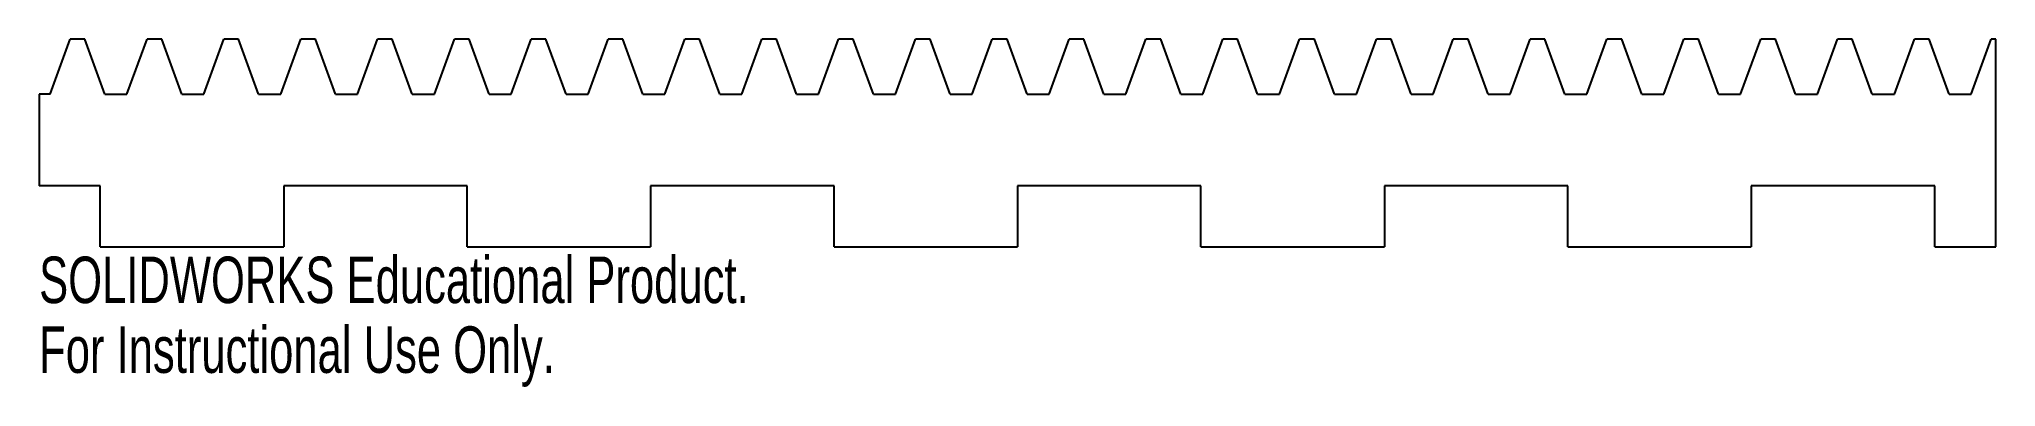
# Model space of a CAD drawing. Header units: inches. Extents: x -6.98 to 1.02, y -2.07 to -0.65.
import ezdxf

# ---------------------------------------------------------------- set-up
doc = ezdxf.new("R2010")
doc.units = ezdxf.units.IN
doc.header["$MEASUREMENT"] = 0
doc.styles.add('SLDTEXTSTYLE0', font='TXT', dxfattribs={"width": 0.7})

msp = doc.modelspace()

# ---------------------------------------------------------------- linework, layer by layer
at = {"color": 7, "linetype": 'Continuous', "lineweight": 25}
for p, q in [((-6.9338, -0.875), (-6.8519, -0.65)), ((-6.7916, -0.65), (-6.8519, -0.65)), ((-6.7097, -0.875), (-6.7916, -0.65)), ((-6.6196, -0.875), (-6.5377, -0.65)), ((-6.4774, -0.65), (-6.5377, -0.65)), ((-6.3955, -0.875), (-6.4774, -0.65)), ((-6.3054, -0.875), (-6.2236, -0.65)), ((-6.1633, -0.65), (-6.2236, -0.65)), ((-6.0814, -0.875), (-6.1633, -0.65)), ((-5.9913, -0.875), (-5.9094, -0.65)), ((-5.8491, -0.65), (-5.9094, -0.65)), ((-5.7672, -0.875), (-5.8491, -0.65)), ((-5.6771, -0.875), (-5.5952, -0.65)), ((-5.5349, -0.65), (-5.5952, -0.65)), ((-5.4531, -0.875), (-5.5349, -0.65)), ((-5.363, -0.875), (-5.2811, -0.65)), ((-5.2208, -0.65), (-5.2811, -0.65)), ((-5.1389, -0.875), (-5.2208, -0.65)), ((-5.0488, -0.875), (-4.9669, -0.65)), ((-4.9066, -0.65), (-4.9669, -0.65)), ((-4.8247, -0.875), (-4.9066, -0.65)), ((-4.7346, -0.875), (-4.6528, -0.65)), ((-4.5925, -0.65), (-4.6528, -0.65)), ((-4.5106, -0.875), (-4.5925, -0.65)), ((-4.4205, -0.875), (-4.3386, -0.65)), ((-4.2783, -0.65), (-4.3386, -0.65)), ((-4.1964, -0.875), (-4.2783, -0.65)), ((-4.1063, -0.875), (-4.0244, -0.65)), ((-3.9642, -0.65), (-4.0244, -0.65)), ((-3.8823, -0.875), (-3.9642, -0.65)), ((-3.7922, -0.875), (-3.7103, -0.65)), ((-3.65, -0.65), (-3.7103, -0.65)), ((-3.5681, -0.875), (-3.65, -0.65)), ((-3.478, -0.875), (-3.3961, -0.65)), ((-3.3358, -0.65), (-3.3961, -0.65)), ((-3.2539, -0.875), (-3.3358, -0.65)), ((-3.1639, -0.875), (-3.082, -0.65)), ((-3.0217, -0.65), (-3.082, -0.65)), ((-2.9398, -0.875), (-3.0217, -0.65)), ((-2.8497, -0.875), (-2.7678, -0.65)), ((-2.7075, -0.65), (-2.7678, -0.65)), ((-2.6256, -0.875), (-2.7075, -0.65)), ((-2.5355, -0.875), (-2.4536, -0.65)), ((-2.3934, -0.65), (-2.4536, -0.65)), ((-2.3115, -0.875), (-2.3934, -0.65)), ((-2.2214, -0.875), (-2.1395, -0.65)), ((-2.0792, -0.65), (-2.1395, -0.65)), ((-1.9973, -0.875), (-2.0792, -0.65)), ((-1.9072, -0.875), (-1.8253, -0.65)), ((-1.765, -0.65), (-1.8253, -0.65)), ((-1.6831, -0.875), (-1.765, -0.65)), ((-1.5931, -0.875), (-1.5112, -0.65)), ((-1.4509, -0.65), (-1.5112, -0.65)), ((-1.369, -0.875), (-1.4509, -0.65)), ((-1.2789, -0.875), (-1.197, -0.65)), ((-1.1367, -0.65), (-1.197, -0.65)), ((-1.0548, -0.875), (-1.1367, -0.65)), ((-0.9647, -0.875), (-0.8828, -0.65)), ((-0.8226, -0.65), (-0.8828, -0.65)), ((-0.7407, -0.875), (-0.8226, -0.65)), ((-0.6506, -0.875), (-0.5687, -0.65)), ((-0.5084, -0.65), (-0.5687, -0.65)), ((-0.4265, -0.875), (-0.5084, -0.65)), ((-0.3364, -0.875), (-0.2545, -0.65)), ((-0.1942, -0.65), (-0.2545, -0.65)), ((-0.1123, -0.875), (-0.1942, -0.65)), ((-0.0223, -0.875), (0.0596, -0.65)), ((0.1199, -0.65), (0.0596, -0.65)), ((0.2018, -0.875), (0.1199, -0.65)), ((0.2919, -0.875), (0.3738, -0.65)), ((0.4341, -0.65), (0.3738, -0.65)), ((0.516, -0.875), (0.4341, -0.65)), ((0.6061, -0.875), (0.688, -0.65)), ((0.7482, -0.65), (0.688, -0.65)), ((0.8301, -0.875), (0.7482, -0.65)), ((0.9202, -0.875), (1.0021, -0.65)), ((1.0212, -0.65), (1.0021, -0.65)), ((1.0212, -1.5), (1.0212, -0.65)), ((-6.9788, -0.875), (-6.9788, -1.25)), ((-6.9338, -0.875), (-6.9788, -0.875)), ((-6.7097, -0.875), (-6.6196, -0.875)), ((-6.3955, -0.875), (-6.3054, -0.875)), ((-6.0814, -0.875), (-5.9913, -0.875)), ((-5.7672, -0.875), (-5.6771, -0.875)), ((-5.4531, -0.875), (-5.363, -0.875)), ((-5.1389, -0.875), (-5.0488, -0.875)), ((-4.8247, -0.875), (-4.7346, -0.875)), ((-4.5106, -0.875), (-4.4205, -0.875)), ((-4.1964, -0.875), (-4.1063, -0.875)), ((-3.8823, -0.875), (-3.7922, -0.875)), ((-3.5681, -0.875), (-3.478, -0.875)), ((-3.2539, -0.875), (-3.1639, -0.875)), ((-2.9398, -0.875), (-2.8497, -0.875)), ((-2.6256, -0.875), (-2.5355, -0.875)), ((-2.3115, -0.875), (-2.2214, -0.875)), ((-1.9973, -0.875), (-1.9072, -0.875)), ((-1.6831, -0.875), (-1.5931, -0.875)), ((-1.369, -0.875), (-1.2789, -0.875)), ((-1.0548, -0.875), (-0.9647, -0.875)), ((-0.7407, -0.875), (-0.6506, -0.875)), ((-0.4265, -0.875), (-0.3364, -0.875)), ((-0.1123, -0.875), (-0.0223, -0.875)), ((0.2018, -0.875), (0.2919, -0.875)), ((0.516, -0.875), (0.6061, -0.875)), ((0.8301, -0.875), (0.9202, -0.875)), ((-6.7288, -1.25), (-6.9788, -1.25)), ((-6.7288, -1.5), (-6.7288, -1.25)), ((-5.9788, -1.25), (-5.9788, -1.5)), ((-5.2288, -1.25), (-5.9788, -1.25)), ((-5.2288, -1.5), (-5.2288, -1.25)), ((-4.4788, -1.25), (-4.4788, -1.5)), ((-3.7288, -1.25), (-4.4788, -1.25)), ((-3.7288, -1.5), (-3.7288, -1.25)), ((-2.9788, -1.25), (-2.9788, -1.5)), ((-2.2288, -1.25), (-2.9788, -1.25)), ((-2.2288, -1.5), (-2.2288, -1.25)), ((-1.4788, -1.25), (-1.4788, -1.5)), ((-0.7288, -1.25), (-1.4788, -1.25)), ((-0.7288, -1.5), (-0.7288, -1.25)), ((0.0212, -1.25), (0.0212, -1.5)), ((0.7712, -1.25), (0.0212, -1.25)), ((0.7712, -1.5), (0.7712, -1.25)), ((-6.7288, -1.5), (-5.9788, -1.5)), ((-5.2288, -1.5), (-4.4788, -1.5)), ((-3.7288, -1.5), (-2.9788, -1.5)), ((-2.2288, -1.5), (-1.4788, -1.5)), ((-0.7288, -1.5), (0.0212, -1.5)), ((0.7712, -1.5), (1.0212, -1.5))]:
    msp.add_line(p, q, dxfattribs=at)

# ---------------------------------------------------------------- texts
at = {"color": 7, "linetype": 'Continuous', "char_height": 0.1903, "attachment_point": 1, "style": 'SLDTEXTSTYLE0'}
for s, insert in [('SOLIDWORKS Educational Product.', (-6.9788, -1.5401)), ('For Instructional Use Only.', (-6.9788, -1.8256))]:
    msp.add_mtext(s, dxfattribs=dict(at, insert=insert))

doc.saveas('drawing.dxf')
